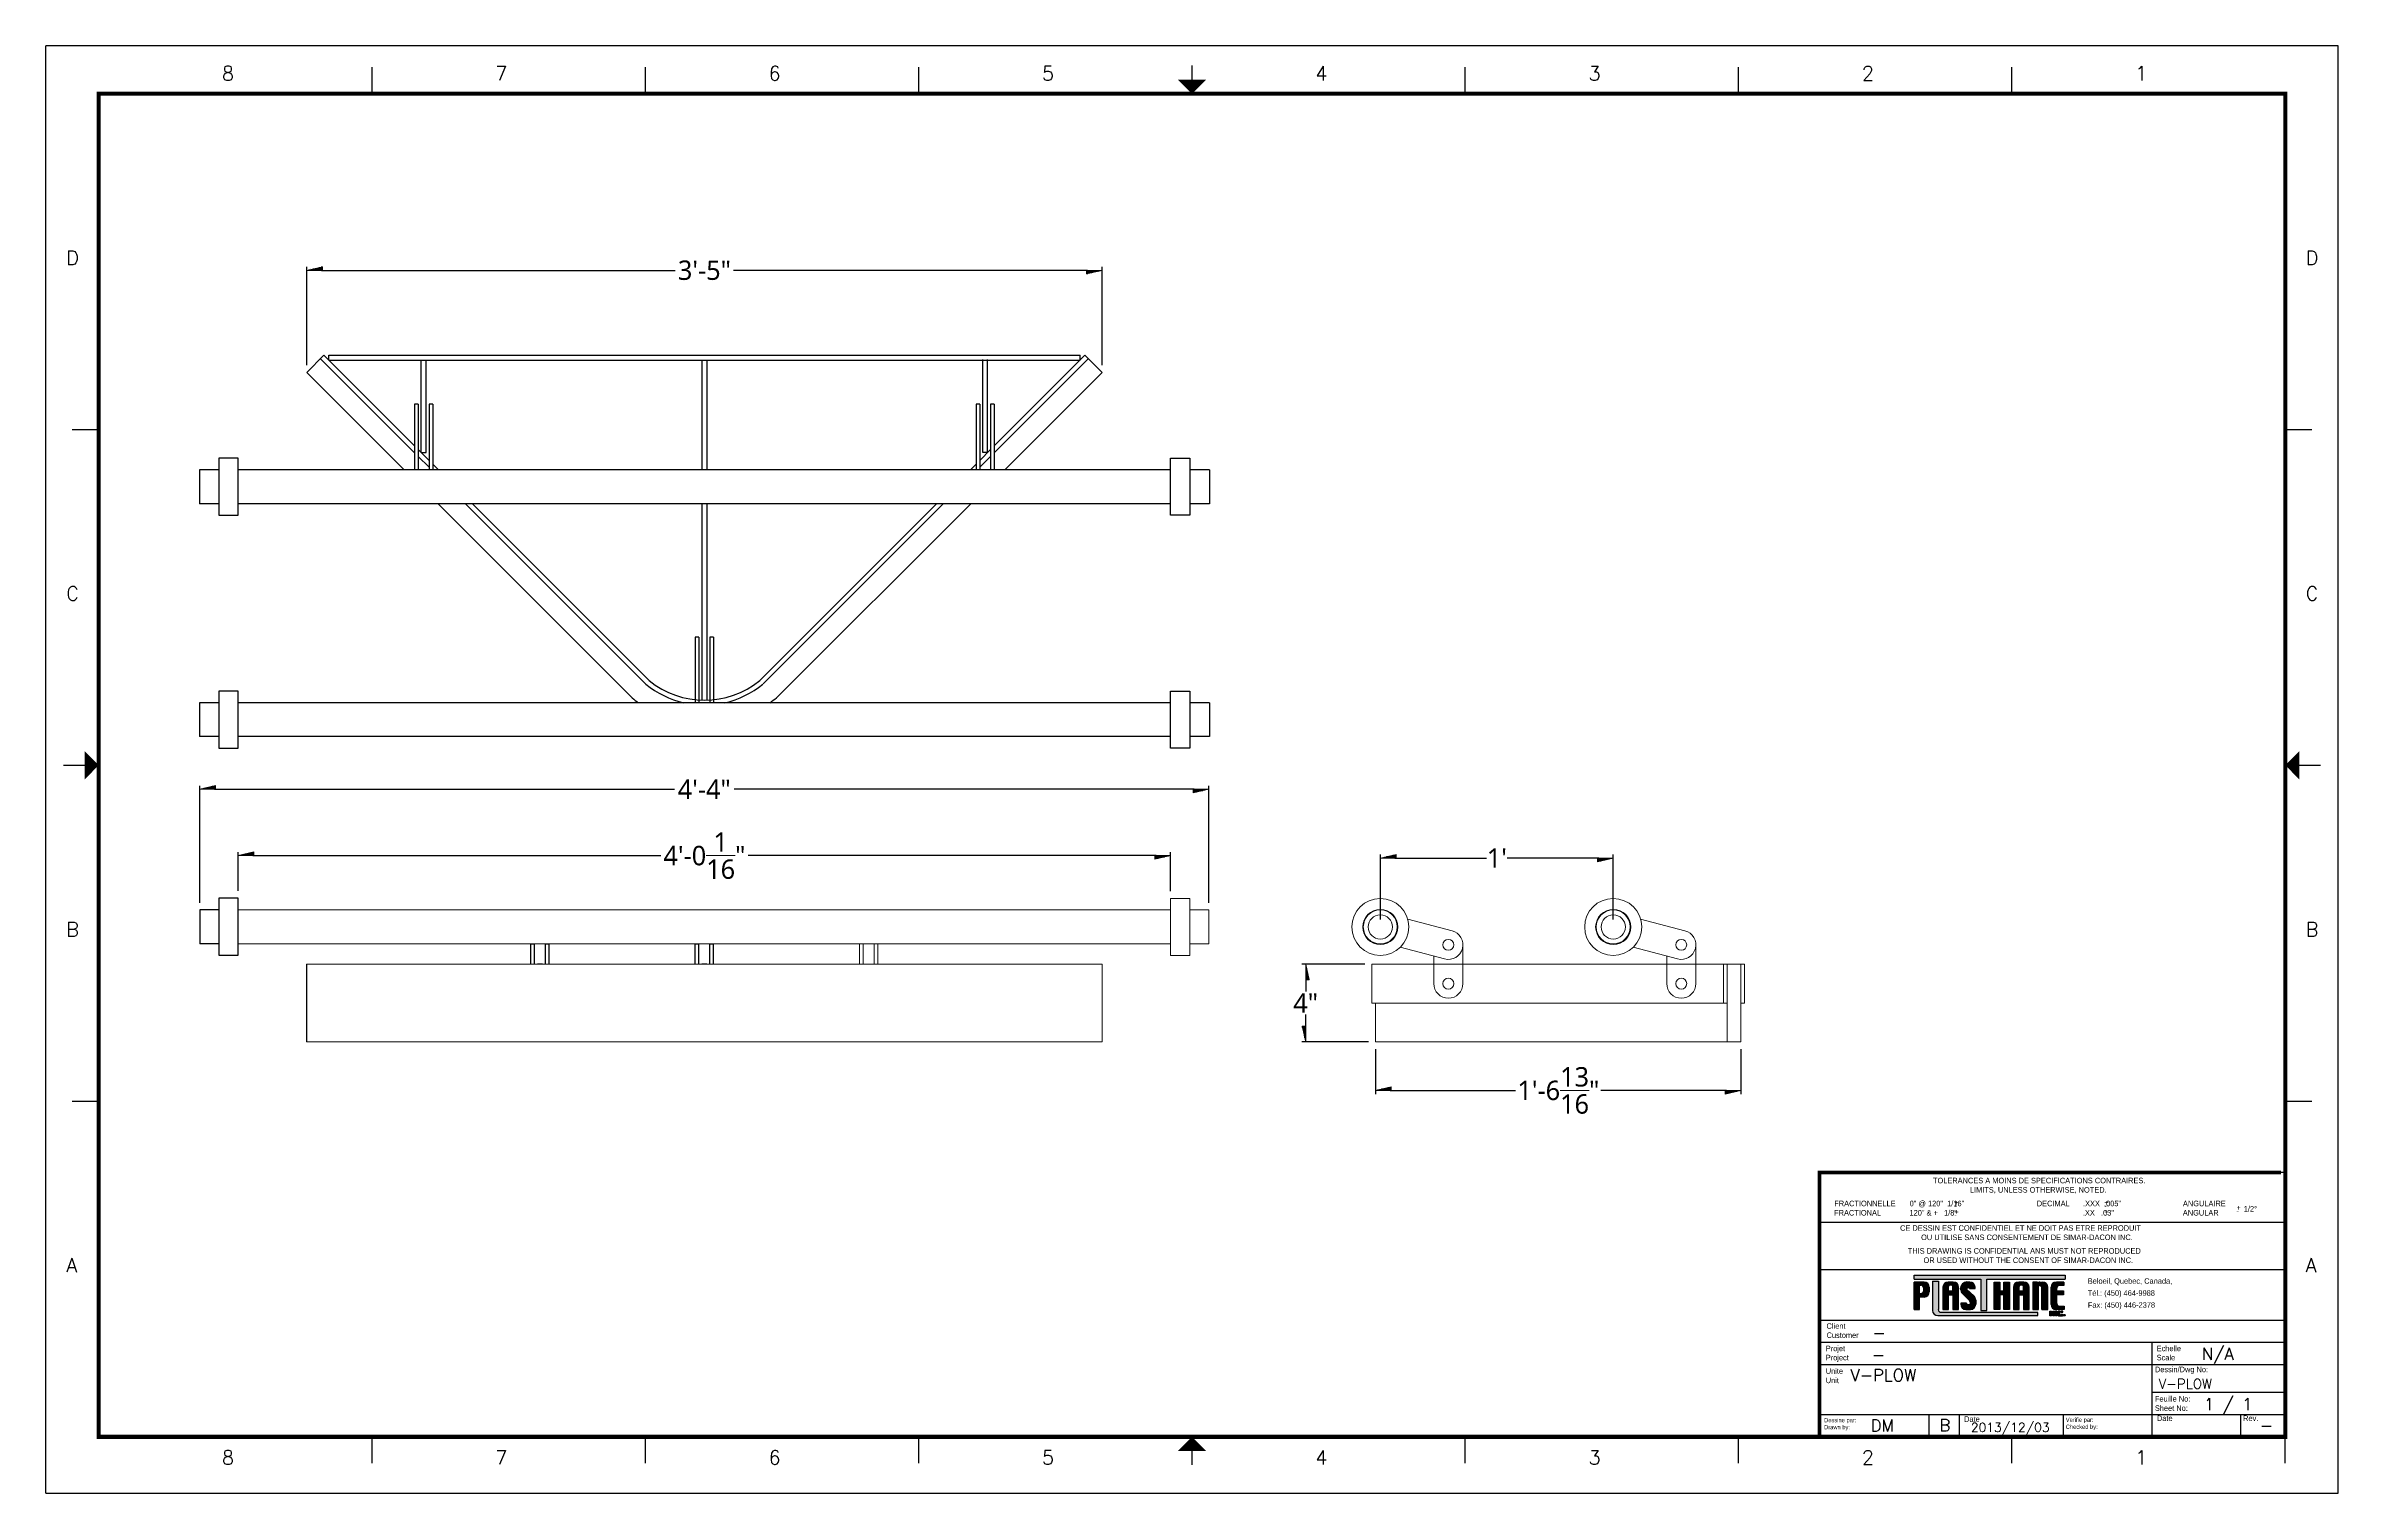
# Paper-space layout 'Layout1' of a CAD drawing. Extents: x 0 to 17, y 0 to 10.7.
# The model-space entities are those that its viewports show. They can reach past a viewport. Long polylines and large blocks are cut down to what shows.
import ezdxf

# ---------------------------------------------------------------- set-up
doc = ezdxf.new("R2010")
doc.units = 0
doc.header["$LTSCALE"] = 0.5
doc.header["$MEASUREMENT"] = 0
doc.linetypes.add('HIDDEN', pattern=[0.375, 0.25, -0.125])
doc.layers.get('0').update_dxf_attribs({"linetype": 'CONTINUOUS'})
doc.layers.get('DEFPOINTS').update_dxf_attribs({"linetype": 'CONTINUOUS'})
doc.layers.add('AM_5', color=3, linetype='CONTINUOUS', lineweight=15)
doc.layers.add('CARTOUCHE', color=2, linetype='CONTINUOUS')
doc.layers.add('VUES', color=7, linetype='CONTINUOUS')
doc.layers.get('VUES').off()
doc.styles.add('CARTOUCHE', font='ROMANS.SHX', dxfattribs={"height": 0.1})
doc.styles.add('CARTOUCHE_2', font='ROMANS.SHX', dxfattribs={"height": 0.075})
doc.styles.add('pamphlet', font='segoeui.ttf', dxfattribs={"height": 1})
doc.styles.add('ROMANS', font='romans.shx')
doc.styles.add('STD1_1', font='stylu.ttf', dxfattribs={"height": 1})
doc.dimstyles.new('PAMPHLET$0', dxfattribs={"dimtxt": 1, "dimasz": 1.5, "dimexe": 0.1875, "dimexo": 0.375, "dimgap": 0.09375, "dimtad": 0, "dimtih": 1, "dimtoh": 1, "dimdec": 4, "dimzin": 0, "dimdsep": 46, "dimlunit": 4, "dimtxsty": 'pamphlet', "dimblk1": 'BFL', "dimblk2": 'BFL', "dimsah": 1, "dimcen": -0.09375, "dimadec": 0, "dimazin": 0, "dimtfac": 1, "dimtdec": 4, "dimtofl": 0, "dimtmove": 0, "dimatfit": 1, "dimldrblk": 'BFL', "dimfxl": 0, "dimtolj": 1, "dimtzin": 0, "dimarcsym": 0})

# ---------------------------------------------------------------- blocks, each defined once
blk = doc.blocks.new('CADRE_FORMAT_B')
at = {"layer": 'CARTOUCHE'}
for p, q in [((0, 0), (0, 10.735)), ((17, 10.735), (0, 10.735)), ((17, 0), (17, 10.735)), ((2.419, 10.38), (2.419, 10.576)), ((4.446, 10.38), (4.446, 10.576)), ((6.473, 10.38), (6.473, 10.576)), ((8.5, 10.38), (8.5, 10.576)), ((8.5, 10.38), (8.5, 10.576)), ((10.527, 10.38), (10.527, 10.576)), ((12.554, 10.38), (12.554, 10.576)), ((14.581, 10.38), (14.581, 10.576)), ((0.196, 7.889), (0.392, 7.889)), ((16.608, 7.889), (16.804, 7.889)), ((0.131, 5.399), (0.392, 5.399)), ((0.196, 5.399), (0.392, 5.399)), ((16.608, 5.399), (16.869, 5.399)), ((16.608, 5.399), (16.804, 5.399)), ((0.196, 2.908), (0.392, 2.908)), ((16.608, 2.908), (16.804, 2.908)), ((2.419, 0.222), (2.419, 0.418)), ((4.446, 0.222), (4.446, 0.418)), ((6.473, 0.222), (6.473, 0.418)), ((8.5, 0.222), (8.5, 0.418)), ((8.5, 0.222), (8.5, 0.418)), ((10.527, 0.222), (10.527, 0.418)), ((12.554, 0.222), (12.554, 0.418)), ((14.581, 0.222), (14.581, 0.418)), ((16.608, 0.222), (16.608, 0.418)), ((0, 0), (17, 0))]:
    blk.add_line(p, q, dxfattribs=at)
at = {"layer": 'CARTOUCHE', "const_width": 0.0105}
for points in [[(8.5, 10.589), (8.5, 10.484)], [(0.183, 5.399), (0.288, 5.399)], [(16.681, 5.43), (16.681, 5.43)], [(8.5, 0.209), (8.5, 0.313)]]:
    blk.add_lwpolyline(points, dxfattribs=at)
at = {"layer": 'CARTOUCHE', "const_width": 0.0312}
blk.add_lwpolyline([(16.608, 10.38), (0.392, 10.38), (0.392, 0.418), (16.608, 0.418)], close=True, dxfattribs=at)
at = {"layer": 'CARTOUCHE'}
for points in [[(8.395, 10.484), (8.605, 10.484), (8.5, 10.38)], [(0.288, 5.294), (0.288, 5.503), (0.392, 5.399)], [(16.712, 5.294), (16.712, 5.503), (16.608, 5.399)], [(8.395, 0.313), (8.605, 0.313), (8.5, 0.418)]]:
    blk.add_solid(points, dxfattribs=at)
at = {"layer": 'CARTOUCHE', "style": 'ROMANS'}
for s, p in [('8', (1.306, 10.478)), ('7', (3.333, 10.478)), ('6', (5.36, 10.478)), ('5', (7.387, 10.478)), ('4', (9.414, 10.478)), ('3', (11.441, 10.478)), ('2', (13.468, 10.478)), ('1', (15.495, 10.478)), ('D', (0.151, 9.11)), ('D', (16.759, 9.11)), ('C', (0.151, 6.62)), ('C', (16.759, 6.62)), ('B', (0.151, 4.129)), ('B', (16.759, 4.129)), ('A', (0.151, 1.639)), ('A', (16.759, 1.639)), ('8', (1.306, 0.212)), ('7', (3.333, 0.212)), ('6', (5.36, 0.212)), ('5', (7.387, 0.212)), ('4', (9.414, 0.212)), ('3', (11.441, 0.212)), ('2', (13.468, 0.212)), ('1', (15.495, 0.212))]:
    blk.add_text(s, height=0.105, dxfattribs=at).set_placement(p)
blk = doc.blocks.new('DESCRIPTIONDELACARTOUCHEFORMATB')
at = {"layer": 'CARTOUCHE'}
for tag, p, height, style in [('CLIENT', (-2.075, 0.195), 0.0891, 'CARTOUCHE'), ('PROJET', (-2.08, 0.03), 0.0891, 'CARTOUCHE'), ('ÉCHELLE', (0.368, 0.035), 0.0891, 'CARTOUCHE'), ('DESCRIPTION1', (-2.238, -0.122), 0.0891, 'CARTOUCHE'), ('DESCRIPTION2', (-2.238, -0.236), 0.0891, 'CARTOUCHE'), ('#DESSIN', (0.048, -0.178), 0.0891, 'CARTOUCHE'), ('DESCRIPTION3', (-2.237, -0.349), 0.0891, 'CARTOUCHE'), ('#FEUILLE', (0.384, -0.338), 0.0891, 'CARTOUCHE'), ('DESSINÉ', (-2.088, -0.496), 0.0891, 'CARTOUCHE'), ('FORMAT', (-1.578, -0.494), 0.0891, 'CARTOUCHE'), ('DATECONCEPTION', (-1.345, -0.498), 0.0668, 'CARTOUCHE_2'), ('VÉRIFIÉ_PAR', (-0.305, -0.493), 0.0891, 'CARTOUCHE'), ('DATEVÉRIFICATION', (0.193, -0.493), 0.0891, 'CARTOUCHE'), ('RÉVISION', (0.798, -0.493), 0.0891, 'CARTOUCHE')]:
    blk.add_attdef(tag, p, '', height=height, dxfattribs=dict(at, style=style))
blk = doc.blocks.new('BFL')
for p, q in [((0, 0), (-1.08, -0.25)), ((0, 0), (-1.08, 0)), ((-1.08, 0), (-1.08, -0.25)), ((-0.14, -0.03), (-1.08, -0.03)), ((-0.28, -0.07), (-1.08, -0.06)), ((-0.42, -0.1), (-1.08, -0.1)), ((-0.57, -0.13), (-1.08, -0.13)), ((-0.71, -0.16), (-1.08, -0.16)), ((-0.85, -0.2), (-1.08, -0.2)), ((-0.99, -0.23), (-1.08, -0.23))]:
    blk.add_line(p, q)
blk = doc.blocks.new('*D8')
at = {"layer": 'AM_5', "color": 0, "lineweight": -2, "ltscale": 0.75, "transparency": 16777216}
for p, q in [((225.17, 88.22), (225.17, 91.58)), ((225.92, 91.39), (230.63, 91.39)), ((236.42, 91.39), (231.7, 91.39)), ((237.17, 88.22), (237.17, 91.58))]:
    blk.add_line(p, q, dxfattribs=at)
at = {"layer": 'DEFPOINTS', "color": 0, "ltscale": 0.75, "transparency": 16777216}
for p in [(225.17, 91.39), (225.17, 87.84), (237.17, 87.84)]:
    blk.add_point(p, dxfattribs=at)
at = {"layer": 'AM_5', "color": 0, "lineweight": -2, "ltscale": 0.75, "transparency": 16777216, "xscale": 0.75, "yscale": 0.75, "zscale": 0.75, "rotation": 180}
blk.add_blockref('BFL', (225.17, 91.39), dxfattribs=at)
at = {"layer": 'AM_5', "color": 0, "lineweight": -2, "ltscale": 0.75, "transparency": 16777216, "xscale": 0.75, "yscale": 0.75, "zscale": 0.75}
blk.add_blockref('BFL', (237.17, 91.39), dxfattribs=at)
at = {"layer": 'AM_5', "color": 0, "ltscale": 0.75, "transparency": 16777216, "insert": (231.17, 91.39), "char_height": 1, "attachment_point": 5, "style": 'pamphlet'}
blk.add_mtext("\\A1;1'", dxfattribs=at)
blk = doc.blocks.new('*D9')
at = {"layer": 'AM_5', "color": 0, "lineweight": -2, "ltscale": 0.75, "transparency": 16777216}
for p, q in [((166.32, 89.71), (166.32, 91.7)), ((167.07, 91.52), (188.09, 91.52)), ((213.61, 91.52), (192.59, 91.52)), ((214.36, 89.69), (214.36, 91.7))]:
    blk.add_line(p, q, dxfattribs=at)
at = {"layer": 'DEFPOINTS', "color": 0, "ltscale": 0.75, "transparency": 16777216}
for p in [(214.36, 91.52), (166.32, 89.33), (214.36, 89.31)]:
    blk.add_point(p, dxfattribs=at)
at = {"layer": 'AM_5', "color": 0, "lineweight": -2, "ltscale": 0.75, "transparency": 16777216, "xscale": 0.75, "yscale": 0.75, "zscale": 0.75, "rotation": 180}
blk.add_blockref('BFL', (166.32, 91.52), dxfattribs=at)
at = {"layer": 'AM_5', "color": 0, "lineweight": -2, "ltscale": 0.75, "transparency": 16777216, "xscale": 0.75, "yscale": 0.75, "zscale": 0.75}
blk.add_blockref('BFL', (214.36, 91.52), dxfattribs=at)
at = {"layer": 'AM_5', "color": 0, "ltscale": 0.75, "transparency": 16777216, "insert": (190.34, 91.52), "char_height": 1, "attachment_point": 5, "style": 'pamphlet'}
blk.add_mtext('\\A1;4\'-0{\\H1.000000x;\\S1/16;}"', dxfattribs=at)
blk = doc.blocks.new('*D10')
at = {"layer": 'AM_5', "color": 0, "lineweight": -2, "ltscale": 0.75, "transparency": 16777216}
for p, q in [((164.34, 89.09), (164.34, 95.12)), ((165.09, 94.94), (188.8, 94.94)), ((215.58, 94.94), (191.87, 94.94)), ((216.33, 89.09), (216.33, 95.12))]:
    blk.add_line(p, q, dxfattribs=at)
at = {"layer": 'DEFPOINTS', "color": 0, "ltscale": 0.75, "transparency": 16777216}
for p in [(216.33, 94.94), (164.34, 88.72), (216.33, 88.72)]:
    blk.add_point(p, dxfattribs=at)
at = {"layer": 'AM_5', "color": 0, "lineweight": -2, "ltscale": 0.75, "transparency": 16777216, "xscale": 0.75, "yscale": 0.75, "zscale": 0.75, "rotation": 180}
blk.add_blockref('BFL', (164.34, 94.94), dxfattribs=at)
at = {"layer": 'AM_5', "color": 0, "lineweight": -2, "ltscale": 0.75, "transparency": 16777216, "xscale": 0.75, "yscale": 0.75, "zscale": 0.75}
blk.add_blockref('BFL', (216.33, 94.94), dxfattribs=at)
at = {"layer": 'AM_5', "color": 0, "ltscale": 0.75, "transparency": 16777216, "insert": (190.33, 94.94), "char_height": 1, "attachment_point": 5, "style": 'pamphlet'}
blk.add_mtext('\\A1;4\'-4"', dxfattribs=at)
blk = doc.blocks.new('*D11')
at = {"layer": 'AM_5', "color": 0, "lineweight": -2, "ltscale": 0.75, "transparency": 16777216}
for p, q in [((224.36, 85.92), (221.13, 85.92)), ((221.32, 85.17), (221.32, 84.52)), ((221.32, 82.67), (221.32, 83.33)), ((224.55, 81.92), (221.13, 81.92))]:
    blk.add_line(p, q, dxfattribs=at)
at = {"layer": 'DEFPOINTS', "color": 0, "ltscale": 0.75, "transparency": 16777216}
for p in [(224.74, 85.92), (221.32, 81.92), (224.92, 81.92)]:
    blk.add_point(p, dxfattribs=at)
at = {"layer": 'AM_5', "color": 0, "lineweight": -2, "ltscale": 0.75, "transparency": 16777216, "xscale": 0.75, "yscale": 0.75, "zscale": 0.75}
for p, rotation in [((221.32, 85.92), 90), ((221.32, 81.92), 270)]:
    blk.add_blockref('BFL', p, dxfattribs=dict(at, rotation=rotation))
at = {"layer": 'AM_5', "color": 0, "ltscale": 0.75, "transparency": 16777216, "insert": (221.32, 83.92), "char_height": 1, "attachment_point": 5, "style": 'pamphlet'}
blk.add_mtext('\\A1;4"', dxfattribs=at)
blk = doc.blocks.new('*D12')
at = {"layer": 'AM_5', "color": 0, "lineweight": -2, "ltscale": 0.75, "transparency": 16777216}
for p, q in [((169.85, 116.79), (169.85, 121.86)), ((170.6, 121.68), (188.84, 121.68)), ((210.08, 121.68), (191.84, 121.68)), ((210.83, 116.79), (210.83, 121.86))]:
    blk.add_line(p, q, dxfattribs=at)
at = {"layer": 'DEFPOINTS', "color": 0, "ltscale": 0.75, "transparency": 16777216}
for p in [(210.83, 121.68), (169.85, 116.41), (210.83, 116.41)]:
    blk.add_point(p, dxfattribs=at)
at = {"layer": 'AM_5', "color": 0, "lineweight": -2, "ltscale": 0.75, "transparency": 16777216, "xscale": 0.75, "yscale": 0.75, "zscale": 0.75, "rotation": 180}
blk.add_blockref('BFL', (169.85, 121.68), dxfattribs=at)
at = {"layer": 'AM_5', "color": 0, "lineweight": -2, "ltscale": 0.75, "transparency": 16777216, "xscale": 0.75, "yscale": 0.75, "zscale": 0.75}
blk.add_blockref('BFL', (210.83, 121.68), dxfattribs=at)
at = {"layer": 'AM_5', "color": 0, "ltscale": 0.75, "transparency": 16777216, "insert": (190.34, 121.68), "char_height": 1, "attachment_point": 5, "style": 'pamphlet'}
blk.add_mtext('\\A1;3\'-5"', dxfattribs=at)
blk = doc.blocks.new('*D13')
at = {"layer": 'AM_5', "color": 0, "lineweight": -2, "ltscale": 0.75, "transparency": 16777216}
for p, q in [((224.92, 81.55), (224.92, 79.23)), ((243.75, 81.55), (243.75, 79.23)), ((225.67, 79.42), (232.14, 79.42)), ((243, 79.42), (236.53, 79.42))]:
    blk.add_line(p, q, dxfattribs=at)
at = {"layer": 'DEFPOINTS', "color": 0, "ltscale": 0.75, "transparency": 16777216}
for p in [(224.92, 81.92), (243.75, 81.92), (243.75, 79.42)]:
    blk.add_point(p, dxfattribs=at)
at = {"layer": 'AM_5', "color": 0, "lineweight": -2, "ltscale": 0.75, "transparency": 16777216, "xscale": 0.75, "yscale": 0.75, "zscale": 0.75, "rotation": 180}
blk.add_blockref('BFL', (224.92, 79.42), dxfattribs=at)
at = {"layer": 'AM_5', "color": 0, "lineweight": -2, "ltscale": 0.75, "transparency": 16777216, "xscale": 0.75, "yscale": 0.75, "zscale": 0.75}
blk.add_blockref('BFL', (243.75, 79.42), dxfattribs=at)
at = {"layer": 'AM_5', "color": 0, "ltscale": 0.75, "transparency": 16777216, "insert": (234.34, 79.42), "char_height": 1, "attachment_point": 5, "style": 'pamphlet'}
blk.add_mtext('\\A1;1\'-6{\\H1.000000x;\\S13/16;}"', dxfattribs=at)

msp = doc.modelspace()

# ---------------------------------------------------------------- linework, layer by layer
for p, q in [((170.73534, 117.30001), (169.84986, 116.41453)), ((170.55857, 117.12323), (175.40273, 112.27906)), ((170.98533, 117.3), (209.69308, 117.3)), ((170.98533, 117.05), (170.98533, 117.3)), ((170.98533, 117.05), (209.69308, 117.05)), ((175.74636, 112.28841), (175.74625, 117.05593)), ((175.99648, 112.28841), (175.99648, 117.05625)), ((190.21231, 117.05), (190.21231, 111.4004)), ((190.46231, 117.05), (190.46231, 111.4004)), ((204.67819, 112.28841), (204.67819, 117.09202)), ((204.92832, 112.28841), (204.92842, 117.09233)), ((210.11798, 117.12509), (205.27194, 112.27856)), ((209.69308, 117.05), (209.69308, 117.3)), ((209.69308, 117.05), (209.69308, 117.3)), ((209.94306, 117.30001), (210.82854, 116.41453)), ((175.40273, 114.7811), (175.40273, 111.4004)), ((175.59023, 114.7811), (175.40273, 114.7811)), ((175.59023, 114.7811), (175.59023, 111.4004)), ((176.15273, 114.7811), (176.15273, 111.4004)), ((176.34023, 114.7811), (176.15273, 114.7811)), ((176.34023, 114.7811), (176.34023, 111.4004)), ((204.33444, 114.7811), (204.33444, 111.4004)), ((204.52194, 114.7811), (204.33444, 114.7811)), ((204.52194, 114.7811), (204.52194, 111.4004)), ((205.08444, 114.7811), (205.08444, 111.4004)), ((205.27194, 114.7811), (205.08444, 114.7811)), ((205.27194, 114.7811), (205.27194, 111.4004)), ((175.7462, 112.28841), (175.99648, 112.28841)), ((204.92847, 112.28841), (204.67819, 112.28841)), ((164.31628, 111.4004), (164.31628, 109.6504)), ((165.31628, 111.4004), (164.31628, 111.4004)), ((214.35839, 111.4004), (166.31628, 111.4004)), ((175.59023, 112.09156), (176.15273, 111.52906)), ((205.08444, 112.09105), (204.52194, 111.52849)), ((216.35839, 111.4004), (215.35839, 111.4004)), ((216.35839, 111.4004), (216.35839, 109.6504)), ((165.31628, 109.6504), (164.31628, 109.6504)), ((214.35839, 109.6504), (166.31628, 109.6504)), ((178.03139, 109.6504), (187.32534, 100.35645)), ((190.21231, 109.6504), (190.21231, 99.53114)), ((190.46231, 109.6504), (190.46231, 99.53114)), ((202.64403, 109.6504), (193.36752, 100.37298)), ((216.35839, 109.6504), (215.35839, 109.6504)), ((189.86856, 102.78172), (189.86856, 99.39871)), ((190.05606, 102.78172), (189.86856, 102.78172)), ((190.05606, 102.78172), (190.05606, 99.39871)), ((190.61856, 102.78172), (190.61856, 99.39871)), ((190.80606, 102.78172), (190.61856, 102.78172)), ((190.80606, 102.78172), (190.80606, 99.39871)), ((164.31626, 99.39871), (164.31626, 97.64871)), ((165.31626, 99.39871), (164.31626, 99.39871)), ((214.35837, 99.39871), (166.31626, 99.39871)), ((216.35837, 99.39871), (215.35837, 99.39871)), ((216.35837, 99.39871), (216.35837, 97.64871)), ((165.31626, 97.64871), (164.31626, 97.64871)), ((214.35837, 97.64871), (166.31626, 97.64871)), ((216.35837, 97.64871), (215.35837, 97.64871))]:
    msp.add_line(p, q)
at = {"color": 0}
for p, q in [((164.33836, 88.71878), (164.33836, 86.96878)), ((165.31626, 88.71878), (164.33836, 88.71878)), ((165.31626, 86.96878), (164.33836, 86.96878)), ((181.40271, 85.92143), (181.40271, 86.96878)), ((181.40271, 86.96878), (181.59021, 86.96878)), ((181.59021, 85.92143), (181.59021, 86.96878)), ((182.15271, 85.92143), (182.15271, 86.96878)), ((182.15271, 86.96878), (182.34021, 86.96878)), ((182.34021, 85.92143), (182.34021, 86.96878)), ((189.86856, 85.92143), (189.86856, 86.96878)), ((189.86856, 86.96878), (190.05606, 86.96878)), ((190.05606, 85.92143), (190.05606, 86.96878)), ((190.61856, 85.92143), (190.61856, 86.96878)), ((190.61856, 86.96878), (190.80606, 86.96878)), ((190.80606, 85.92143), (190.80606, 86.96878)), ((169.84281, 85.92143), (169.84281, 81.92143))]:
    msp.add_line(p, q, dxfattribs=at)
for points in [[(170.73535, 117.30001), (175.40273, 112.63214)], [(205.27194, 112.62946), (209.94306, 117.30001)], [(169.84986, 116.41453), (174.86399, 111.4004)], [(205.8117, 111.4004), (210.82741, 116.41566)], [(175.59023, 112.44462), (176.15273, 111.88206)], [(204.52194, 111.87955), (205.08444, 112.44198)], [(176.34023, 111.69454), (176.63434, 111.4004)], [(204.04273, 111.4004), (204.33444, 111.69207)]]:
    msp.add_lwpolyline(points)
for points in [[(165.31628, 109.05665), (166.31628, 109.05665), (166.31628, 111.99415), (165.31628, 111.99415)], [(215.35839, 109.05665), (214.35839, 109.05665), (214.35839, 111.99415), (215.35839, 111.99415)], [(165.31626, 97.05496), (166.31626, 97.05496), (166.31626, 99.99246), (165.31626, 99.99246)], [(215.35837, 97.05496), (214.35837, 97.05496), (214.35837, 99.99246), (215.35837, 99.99246)]]:
    msp.add_lwpolyline(points, close=True)
for points in [[(176.61399, 109.6504), (186.61665, 99.64775, 0.017468448), (186.93177, 99.39871)], [(178.38416, 109.6504), (187.48387, 100.54976, 0.357589781), (193.19075, 100.54976), (202.29251, 109.6504)], [(193.71446, 99.39871, -0.001409466), (194.05798, 99.64775), (204.06154, 109.6504)]]:
    msp.add_lwpolyline(points, format="xyb")
msp.add_lwpolyline([(165.31626, 86.39712), (166.31626, 86.39712), (166.31626, 89.33462), (165.31626, 89.33462)], close=True, dxfattribs=at)
at = {"color": 0, "linetype": 'HIDDEN'}
for points in [[(181.99646, 85.92143), (181.74646, 85.92143)], [(190.46231, 85.92143), (190.21231, 85.92143)]]:
    msp.add_lwpolyline(points, dxfattribs=at)
for start, end in [(230.646938, 257.131252), (282.868748, 309.353062)]:
    msp.add_arc((190.33731, 104.0294), 4.75, start, end)
at = {"layer": 'AM_5', "color": 0, "ltscale": 0.75}
for p, q in [((214.35837, 88.71878), (166.31626, 88.71878)), ((216.32712, 88.71878), (215.35837, 88.71878)), ((216.32712, 88.71878), (216.32712, 86.96878)), ((228.86217, 87.64674), (226.57774, 88.24778)), ((240.86386, 87.64674), (238.57943, 88.24778)), ((214.35837, 86.96878), (166.31626, 86.96878)), ((198.33442, 85.92143), (198.33442, 86.96878)), ((198.52192, 86.96878), (198.33442, 86.96878)), ((198.52192, 85.92143), (198.52192, 86.96878)), ((199.08442, 85.92143), (199.08442, 86.96878)), ((199.27192, 86.96878), (199.08442, 86.96878)), ((199.27192, 85.92143), (199.27192, 86.96878)), ((216.32712, 86.96878), (215.35837, 86.96878)), ((226.19607, 86.79715), (228.4805, 86.19611)), ((227.92133, 86.34323), (227.92133, 85.92143)), ((229.42133, 85.92143), (229.42133, 86.92143)), ((238.19777, 86.79715), (240.4822, 86.19611)), ((239.92303, 86.34323), (239.92303, 85.92143)), ((241.42303, 85.92143), (241.42303, 86.92143)), ((169.84281, 85.92143), (210.83181, 85.92143)), ((210.83181, 85.92143), (210.83181, 81.92143)), ((224.92365, 85.92143), (224.73615, 85.92143)), ((224.73615, 85.92143), (224.73615, 83.92143)), ((243.92365, 85.92143), (224.92365, 85.92143)), ((227.92133, 84.92143), (227.92133, 85.92143)), ((229.42133, 85.92143), (229.42133, 84.92143)), ((239.92303, 84.92143), (239.92303, 85.92143)), ((241.42303, 85.92143), (241.42303, 84.92143)), ((242.85006, 85.92143), (242.85006, 83.92143)), ((243.03756, 85.92143), (243.03756, 81.92143)), ((243.74688, 85.92143), (243.74688, 81.92143)), ((243.92365, 85.92143), (243.92365, 83.92143)), ((243.03756, 83.92143), (224.73615, 83.92143)), ((224.92365, 83.92143), (224.92365, 81.92143)), ((243.92365, 83.92143), (243.74688, 83.92143)), ((169.84281, 81.92143), (210.83181, 81.92143)), ((243.74688, 81.92143), (224.92365, 81.92143))]:
    msp.add_line(p, q, dxfattribs=at)
msp.add_lwpolyline([(215.35837, 86.37503), (214.35837, 86.37503), (214.35837, 89.31253), (215.35837, 89.31253)], close=True, dxfattribs=at)
msp.add_lwpolyline([(198.92817, 85.92143), (198.67817, 85.92143)], dxfattribs=at)
for centre, radius in [((225.16564, 87.84378), 1.46875), ((225.16564, 87.84378), 0.90625), ((225.16564, 87.84378), 0.875), ((237.16734, 87.84378), 1.46875), ((237.16734, 87.84378), 0.90625), ((237.16734, 87.84378), 0.875), ((225.16564, 87.84378), 0.625), ((237.16734, 87.84378), 0.625), ((228.67133, 86.92143), 0.28125), ((240.67303, 86.92143), 0.28125), ((228.67133, 84.92143), 0.28125), ((240.67303, 84.92143), 0.28125)]:
    msp.add_circle(centre, radius, dxfattribs=at)
for centre, start, end in [((228.67133, 86.92143), 255.2594311, 75.2594311), ((240.67303, 86.92143), 255.2594311, 75.2594311), ((228.67133, 84.92143), 180, 360), ((240.67303, 84.92143), 180, 360)]:
    msp.add_arc(centre, 0.75, start, end, dxfattribs=at)

# ---------------------------------------------------------------- dimensions: what is measured, and where the dimension line sits
for base, p1, p2, picture, middle in [((210.82854, 121.67552), (169.84986, 116.41453), (210.82854, 116.41453), '*D12', (190.3392, 121.67552)), ((216.32712, 94.93615), (164.33836, 88.71878), (216.32712, 88.71878), '*D10', (190.33274, 94.93615)), ((214.35837, 91.51567), (166.31626, 89.33462), (214.35837, 89.31253), '*D9', (190.33731, 91.51567)), ((225.16564, 91.39067), (237.16734, 87.84378), (225.16564, 87.84378), '*D8', (231.16649, 91.39067))]:
    dim = msp.add_linear_dim(base=base, p1=p1, p2=p2, dimstyle='PAMPHLET$0', override={"dimasz": 0.75}, dxfattribs=at)
    dim.commit()
    dim.dimension.update_dxf_attribs({"geometry": picture, "text_midpoint": middle})
for base, p1, p2, angle, picture, middle in [((221.31782, 81.92143), (224.73615, 85.92143), (224.92365, 81.92143), 90, '*D11', (221.31782, 83.92143)), ((243.74688, 79.41505), (224.92365, 81.92143), (243.74688, 81.92143), 0, '*D13', (234.33527, 79.41505))]:
    dim = msp.add_linear_dim(base=base, p1=p1, p2=p2, angle=angle, dimstyle='PAMPHLET$0', override={"dimasz": 0.75}, dxfattribs=at)
    dim.commit()
    dim.dimension.update_dxf_attribs({"geometry": picture, "text_midpoint": middle})

psp = doc.layouts.get("Layout1")

# ---------------------------------------------------------------- hatches: boundary and pattern name
for points in [[(13.856, 1.587), (14.351, 1.587), (14.351, 1.356), (14.395, 1.356), (14.395, 1.587), (14.975, 1.587), (14.975, 1.618), (13.856, 1.618)], [(14.491, 1.361), (14.491, 1.472), (14.521, 1.472), (14.521, 1.361), (14.563, 1.361), (14.563, 1.566), (14.521, 1.566), (14.521, 1.5), (14.491, 1.5), (14.491, 1.566), (14.449, 1.566), (14.449, 1.361)]]:
    psp.add_hatch(color=2).paths.add_polyline_path(points)
h = psp.add_hatch(color=2)
edge = h.paths.add_edge_path()
edge.add_arc((13.929, 1.527), 0.0391, 0, 90)
edge.add_line((13.929, 1.566), (13.856, 1.566))
edge.add_line((13.856, 1.566), (13.856, 1.362))
edge.add_line((13.856, 1.362), (13.895, 1.362))
edge.add_line((13.895, 1.362), (13.895, 1.455))
edge.add_line((13.895, 1.455), (13.929, 1.455))
edge.add_arc((13.929, 1.494), 0.0391, 270, 360)
edge.add_line((13.968, 1.494), (13.968, 1.527))
edge = h.paths.add_edge_path(flags=16)
edge.add_line((13.895, 1.48), (13.895, 1.542))
edge.add_line((13.895, 1.542), (13.905, 1.542))
edge.add_arc((13.905, 1.52), 0.0215, 0, 90, ccw=False)
edge.add_line((13.926, 1.52), (13.926, 1.502))
edge.add_arc((13.905, 1.502), 0.0215, -90, 0, ccw=False)
edge.add_line((13.905, 1.48), (13.895, 1.48))
h = psp.add_hatch(color=2)
edge = h.paths.add_edge_path()
edge.add_line((14.774, 1.341), (14.054, 1.341))
edge.add_arc((14.054, 1.361), 0.0195, 180, 270, ccw=False)
edge.add_line((14.035, 1.361), (14.035, 1.572))
edge.add_line((14.035, 1.572), (13.992, 1.572))
edge.add_line((13.992, 1.572), (13.992, 1.356))
edge.add_arc((14.031, 1.356), 0.0391, 180, 270)
edge.add_line((14.031, 1.317), (14.774, 1.317))
edge.add_line((14.774, 1.317), (14.774, 1.341))
h = psp.add_hatch(color=2)
edge = h.paths.add_edge_path()
edge.add_line((14.146, 1.566), (14.108, 1.566))
edge.add_arc((14.108, 1.527), 0.0391, 90, 180)
edge.add_line((14.068, 1.527), (14.068, 1.361))
edge.add_line((14.068, 1.361), (14.111, 1.361))
edge.add_line((14.111, 1.361), (14.111, 1.472))
edge.add_line((14.111, 1.472), (14.142, 1.472))
edge.add_line((14.142, 1.472), (14.142, 1.361))
edge.add_line((14.142, 1.361), (14.185, 1.361))
edge.add_line((14.185, 1.361), (14.185, 1.527))
edge.add_arc((14.146, 1.527), 0.0391, 0, 90)
edge = h.paths.add_edge_path(flags=16)
edge.add_line((14.111, 1.5), (14.111, 1.534))
edge.add_arc((14.119, 1.534), 0.00781, 90, 180, ccw=False)
edge.add_line((14.119, 1.542), (14.134, 1.542))
edge.add_arc((14.134, 1.534), 0.00781, 0, 90, ccw=False)
edge.add_line((14.142, 1.534), (14.142, 1.5))
edge.add_line((14.142, 1.5), (14.111, 1.5))
h = psp.add_hatch(color=2)
edge = h.paths.add_edge_path()
edge.add_line((14.266, 1.518), (14.308, 1.518))
edge.add_line((14.308, 1.518), (14.308, 1.527))
edge.add_arc((14.268, 1.527), 0.0391, 0, 90)
edge.add_line((14.268, 1.566), (14.247, 1.566))
edge.add_arc((14.247, 1.52), 0.0469, 90, 180)
edge.add_line((14.2, 1.52), (14.2, 1.514))
edge.add_arc((14.247, 1.514), 0.0469, 180, 224.6603)
edge.add_line((14.213, 1.481), (14.265, 1.429))
edge.add_arc((14.251, 1.416), 0.0195, 0, 44.6603, ccw=False)
edge.add_line((14.27, 1.416), (14.27, 1.403))
edge.add_arc((14.256, 1.403), 0.0139, -180, 0, ccw=False)
edge.add_line((14.243, 1.403), (14.243, 1.41))
edge.add_line((14.243, 1.41), (14.201, 1.41))
edge.add_line((14.201, 1.41), (14.201, 1.401))
edge.add_arc((14.24, 1.401), 0.0391, 180, 270)
edge.add_line((14.24, 1.362), (14.273, 1.362))
edge.add_arc((14.273, 1.401), 0.0391, 270, 360)
edge.add_line((14.312, 1.401), (14.312, 1.432))
edge.add_arc((14.273, 1.432), 0.0391, 0, 46.6435)
edge.add_line((14.3, 1.46), (14.244, 1.513))
edge.add_arc((14.253, 1.523), 0.0132, 0, 226.6435, ccw=False)
edge.add_line((14.266, 1.523), (14.266, 1.518))
h = psp.add_hatch(color=2)
edge = h.paths.add_edge_path()
edge.add_line((14.666, 1.472), (14.666, 1.361))
edge.add_line((14.666, 1.361), (14.708, 1.361))
edge.add_line((14.708, 1.361), (14.708, 1.527))
edge.add_arc((14.669, 1.527), 0.0391, 0, 90)
edge.add_line((14.669, 1.566), (14.631, 1.566))
edge.add_arc((14.631, 1.527), 0.0391, 90, 180)
edge.add_line((14.592, 1.527), (14.592, 1.361))
edge.add_line((14.592, 1.361), (14.634, 1.361))
edge.add_line((14.634, 1.361), (14.634, 1.472))
edge.add_line((14.634, 1.472), (14.666, 1.472))
edge = h.paths.add_edge_path(flags=16)
edge.add_arc((14.642, 1.534), 0.00781, 90, 180, ccw=False)
edge.add_line((14.642, 1.542), (14.658, 1.542))
edge.add_arc((14.658, 1.534), 0.00781, 0, 90, ccw=False)
edge.add_line((14.666, 1.534), (14.666, 1.5))
edge.add_line((14.666, 1.5), (14.634, 1.5))
edge.add_line((14.634, 1.5), (14.634, 1.534))
h = psp.add_hatch(color=2)
edge = h.paths.add_edge_path()
edge.add_arc((14.784, 1.52), 0.0195, 0, 90, ccw=False)
edge.add_line((14.803, 1.52), (14.803, 1.361))
edge.add_line((14.803, 1.361), (14.847, 1.361))
edge.add_line((14.847, 1.361), (14.847, 1.527))
edge.add_arc((14.808, 1.527), 0.0391, 0, 90)
edge.add_line((14.808, 1.566), (14.785, 1.566))
edge.add_arc((14.785, 1.559), 0.00781, 90, 180)
edge.add_line((14.777, 1.559), (14.777, 1.558))
edge.add_line((14.777, 1.558), (14.77, 1.558))
edge.add_line((14.77, 1.558), (14.77, 1.566))
edge.add_line((14.77, 1.566), (14.735, 1.566))
edge.add_line((14.735, 1.566), (14.735, 1.361))
edge.add_line((14.735, 1.361), (14.778, 1.361))
edge.add_line((14.778, 1.361), (14.778, 1.54))
edge.add_line((14.778, 1.54), (14.784, 1.54))
h = psp.add_hatch(color=2)
edge = h.paths.add_edge_path()
edge.add_line((14.962, 1.471), (14.962, 1.5))
edge.add_line((14.962, 1.5), (14.912, 1.5))
edge.add_line((14.912, 1.5), (14.912, 1.521))
edge.add_arc((14.932, 1.521), 0.0195, 90, 180, ccw=False)
edge.add_line((14.932, 1.541), (14.965, 1.541))
edge.add_line((14.965, 1.541), (14.965, 1.566))
edge.add_line((14.965, 1.566), (14.91, 1.566))
edge.add_arc((14.91, 1.527), 0.0391, 90, 180)
edge.add_line((14.87, 1.527), (14.87, 1.4))
edge.add_arc((14.91, 1.4), 0.0391, 180, 270)
edge.add_line((14.91, 1.361), (14.969, 1.361))
edge.add_line((14.969, 1.361), (14.969, 1.387))
edge.add_line((14.969, 1.387), (14.932, 1.387))
edge.add_arc((14.932, 1.406), 0.0195, 180, 270, ccw=False)
edge.add_line((14.912, 1.406), (14.912, 1.471))
edge.add_line((14.912, 1.471), (14.962, 1.471))
h = psp.add_hatch(color=2)
edge = h.paths.add_edge_path()
edge.add_line((14.873, 1.35), (14.863, 1.35))
edge.add_arc((14.863, 1.348), 0.00195, 90, 180)
edge.add_line((14.861, 1.348), (14.861, 1.318))
edge.add_arc((14.863, 1.318), 0.00195, 180, 270)
edge.add_line((14.863, 1.316), (14.873, 1.316))
edge.add_arc((14.873, 1.318), 0.00195, 270, 360)
edge.add_line((14.875, 1.318), (14.875, 1.348))
edge.add_arc((14.873, 1.348), 0.00195, 360, 450)
h = psp.add_hatch(color=2)
edge = h.paths.add_edge_path()
edge.add_line((14.899, 1.345), (14.901, 1.345))
edge.add_arc((14.901, 1.343), 0.00195, 0, 90, ccw=False)
edge.add_line((14.903, 1.343), (14.903, 1.318))
edge.add_arc((14.905, 1.318), 0.00195, 180, 270)
edge.add_line((14.905, 1.316), (14.915, 1.316))
edge.add_arc((14.915, 1.318), 0.00195, 270, 360)
edge.add_line((14.917, 1.318), (14.917, 1.348))
edge.add_arc((14.915, 1.348), 0.00195, 360, 450)
edge.add_line((14.915, 1.35), (14.885, 1.35))
edge.add_arc((14.885, 1.348), 0.00195, 90, 180)
edge.add_line((14.883, 1.348), (14.883, 1.318))
edge.add_arc((14.885, 1.318), 0.00195, 180, 270)
edge.add_line((14.885, 1.316), (14.895, 1.316))
edge.add_arc((14.895, 1.318), 0.00195, 270, 360)
edge.add_line((14.897, 1.318), (14.897, 1.343))
edge.add_arc((14.899, 1.343), 0.00195, 90, 180, ccw=False)
h = psp.add_hatch(color=2)
edge = h.paths.add_edge_path()
edge.add_line((14.925, 1.316), (14.956, 1.316))
edge.add_arc((14.956, 1.318), 0.00195, 270, 360)
edge.add_line((14.958, 1.318), (14.958, 1.322))
edge.add_arc((14.956, 1.322), 0.00195, 0, 90)
edge.add_line((14.956, 1.324), (14.945, 1.324))
edge.add_arc((14.945, 1.322), 0.00198, 90.3019, 172.9946)
edge.add_arc((14.941, 1.322), 0.00195, -90, 0, ccw=False)
edge.add_line((14.941, 1.32), (14.939, 1.32))
edge.add_arc((14.939, 1.322), 0.00195, 180, 270, ccw=False)
edge.add_line((14.937, 1.322), (14.937, 1.343))
edge.add_arc((14.939, 1.343), 0.00195, 90, 180, ccw=False)
edge.add_line((14.939, 1.345), (14.941, 1.345))
edge.add_arc((14.941, 1.343), 0.00195, 0, 90, ccw=False)
edge.add_arc((14.945, 1.344), 0.00198, 187.0054, 269.6981)
edge.add_line((14.945, 1.342), (14.956, 1.342))
edge.add_arc((14.956, 1.344), 0.00195, 270, 360)
edge.add_line((14.958, 1.344), (14.958, 1.348))
edge.add_arc((14.956, 1.348), 0.00195, 0, 90)
edge.add_line((14.956, 1.35), (14.925, 1.35))
edge.add_arc((14.925, 1.348), 0.00195, 90, 180)
edge.add_line((14.923, 1.348), (14.923, 1.318))
edge.add_arc((14.925, 1.318), 0.00195, 180, 270)
h = psp.add_hatch(color=2)
edge = h.paths.add_edge_path()
edge.add_line((14.975, 1.318), (14.975, 1.322))
edge.add_arc((14.973, 1.322), 0.00195, 360, 450)
edge.add_line((14.973, 1.324), (14.963, 1.324))
edge.add_arc((14.963, 1.322), 0.00195, 90, 180)
edge.add_line((14.961, 1.322), (14.961, 1.318))
edge.add_arc((14.963, 1.318), 0.00195, 180, 270)
edge.add_line((14.963, 1.316), (14.973, 1.316))
edge.add_arc((14.973, 1.318), 0.00195, 270, 360)

# ---------------------------------------------------------------- linework, layer by layer
at = {"color": 2}
for p, q in [((13.856, 1.618), (14.975, 1.618)), ((13.856, 1.587), (13.856, 1.618)), ((13.856, 1.587), (14.351, 1.587)), ((13.856, 1.362), (13.856, 1.566)), ((13.929, 1.566), (13.856, 1.566)), ((13.895, 1.48), (13.895, 1.542)), ((13.895, 1.542), (13.905, 1.542)), ((13.992, 1.572), (14.035, 1.572)), ((13.992, 1.572), (13.992, 1.356)), ((14.035, 1.572), (14.035, 1.361)), ((14.146, 1.566), (14.108, 1.566)), ((14.111, 1.5), (14.111, 1.534)), ((14.134, 1.542), (14.119, 1.542)), ((14.142, 1.5), (14.142, 1.534)), ((14.268, 1.566), (14.247, 1.566)), ((14.351, 1.587), (14.351, 1.356)), ((14.395, 1.587), (14.975, 1.587)), ((14.395, 1.356), (14.395, 1.587)), ((14.449, 1.566), (14.491, 1.566)), ((14.449, 1.361), (14.449, 1.566)), ((14.491, 1.566), (14.491, 1.5)), ((14.521, 1.5), (14.521, 1.566)), ((14.521, 1.566), (14.563, 1.566)), ((14.563, 1.566), (14.563, 1.361)), ((14.669, 1.566), (14.631, 1.566)), ((14.634, 1.5), (14.634, 1.534)), ((14.658, 1.542), (14.642, 1.542)), ((14.666, 1.5), (14.666, 1.534)), ((14.735, 1.566), (14.735, 1.361)), ((14.77, 1.566), (14.735, 1.566)), ((14.77, 1.566), (14.77, 1.558)), ((14.77, 1.558), (14.777, 1.558)), ((14.777, 1.558), (14.777, 1.559)), ((14.778, 1.361), (14.778, 1.54)), ((14.778, 1.54), (14.784, 1.54)), ((14.785, 1.566), (14.808, 1.566)), ((14.965, 1.566), (14.91, 1.566)), ((14.965, 1.541), (14.932, 1.541)), ((14.965, 1.566), (14.965, 1.541)), ((14.975, 1.618), (14.975, 1.587)), ((13.856, 1.362), (13.895, 1.362)), ((13.895, 1.48), (13.905, 1.48)), ((13.895, 1.362), (13.895, 1.455)), ((13.895, 1.455), (13.929, 1.455)), ((13.926, 1.52), (13.926, 1.502)), ((13.968, 1.527), (13.968, 1.494)), ((14.068, 1.527), (14.068, 1.361)), ((14.068, 1.361), (14.111, 1.361)), ((14.111, 1.5), (14.142, 1.5)), ((14.111, 1.361), (14.111, 1.472)), ((14.111, 1.472), (14.142, 1.472)), ((14.142, 1.472), (14.142, 1.361)), ((14.142, 1.361), (14.185, 1.361)), ((14.185, 1.361), (14.185, 1.527)), ((14.2, 1.514), (14.2, 1.52)), ((14.243, 1.41), (14.201, 1.41)), ((14.201, 1.41), (14.201, 1.401)), ((14.213, 1.481), (14.265, 1.429)), ((14.24, 1.362), (14.273, 1.362)), ((14.243, 1.41), (14.243, 1.403)), ((14.244, 1.513), (14.3, 1.46)), ((14.266, 1.518), (14.266, 1.523)), ((14.266, 1.518), (14.308, 1.518)), ((14.27, 1.416), (14.27, 1.403)), ((14.308, 1.518), (14.308, 1.527)), ((14.312, 1.432), (14.312, 1.401)), ((14.491, 1.361), (14.449, 1.361)), ((14.491, 1.5), (14.521, 1.5)), ((14.521, 1.472), (14.491, 1.472)), ((14.491, 1.472), (14.491, 1.361)), ((14.521, 1.361), (14.521, 1.472)), ((14.563, 1.361), (14.521, 1.361)), ((14.592, 1.527), (14.592, 1.361)), ((14.592, 1.361), (14.634, 1.361)), ((14.634, 1.5), (14.666, 1.5)), ((14.634, 1.361), (14.634, 1.472)), ((14.634, 1.472), (14.666, 1.472)), ((14.666, 1.472), (14.666, 1.361)), ((14.666, 1.361), (14.708, 1.361)), ((14.708, 1.361), (14.708, 1.527)), ((14.735, 1.361), (14.778, 1.361)), ((14.803, 1.361), (14.803, 1.52)), ((14.803, 1.361), (14.847, 1.361)), ((14.847, 1.361), (14.847, 1.527)), ((14.87, 1.527), (14.87, 1.4)), ((14.969, 1.361), (14.91, 1.361)), ((14.912, 1.521), (14.912, 1.5)), ((14.912, 1.5), (14.962, 1.5)), ((14.962, 1.471), (14.912, 1.471)), ((14.912, 1.471), (14.912, 1.406)), ((14.932, 1.387), (14.969, 1.387)), ((14.962, 1.5), (14.962, 1.471)), ((14.969, 1.387), (14.969, 1.361)), ((14.031, 1.317), (14.774, 1.317)), ((14.774, 1.341), (14.054, 1.341)), ((14.351, 1.356), (14.395, 1.356)), ((14.774, 1.317), (14.774, 1.341)), ((14.885, 1.35), (14.915, 1.35)), ((14.917, 1.348), (14.917, 1.345)), ((14.923, 1.318), (14.923, 1.348)), ((14.923, 1.348), (14.923, 1.318)), ((14.925, 1.35), (14.943, 1.35)), ((14.935, 1.35), (14.925, 1.35)), ((14.935, 1.316), (14.925, 1.316)), ((14.925, 1.316), (14.943, 1.316)), ((14.937, 1.322), (14.937, 1.343)), ((14.941, 1.345), (14.939, 1.345)), ((14.941, 1.32), (14.939, 1.32)), ((14.943, 1.35), (14.956, 1.35)), ((14.943, 1.316), (14.956, 1.316)), ((14.956, 1.35), (14.945, 1.35)), ((14.956, 1.342), (14.945, 1.342)), ((14.945, 1.342), (14.956, 1.342)), ((14.956, 1.324), (14.945, 1.324)), ((14.945, 1.324), (14.956, 1.324)), ((14.956, 1.316), (14.945, 1.316)), ((14.958, 1.344), (14.958, 1.348)), ((14.958, 1.322), (14.958, 1.318))]:
    psp.add_line(p, q, dxfattribs=at)
for points in [[(14.863, 1.35), (14.873, 1.35, -0.414214), (14.875, 1.348), (14.875, 1.318, -0.414214), (14.873, 1.316), (14.863, 1.316, -0.414214), (14.861, 1.318), (14.861, 1.348, -0.414214)], [(14.963, 1.324), (14.973, 1.324, -0.414214), (14.975, 1.322), (14.975, 1.318, -0.414214), (14.973, 1.316), (14.963, 1.316, -0.414214), (14.961, 1.318), (14.961, 1.322, -0.414214)]]:
    psp.add_lwpolyline(points, format="xyb", close=True, dxfattribs=at)
psp.add_lwpolyline([(14.903, 1.35), (14.915, 1.35, -0.414214), (14.917, 1.348), (14.917, 1.318, -0.414214), (14.915, 1.316), (14.905, 1.316, -0.414214), (14.903, 1.318), (14.903, 1.343, 0.414214), (14.901, 1.345), (14.899, 1.345, 0.414214), (14.897, 1.343), (14.897, 1.318, -0.414214), (14.895, 1.316), (14.885, 1.316, -0.414214), (14.883, 1.318), (14.883, 1.348, -0.414214), (14.885, 1.35), (14.897, 1.35)], format="xyb", dxfattribs=at)
for centre, radius, start, end in [((13.905, 1.52), 0.0215, 0, 90), ((13.929, 1.527), 0.0391, 0, 90), ((14.108, 1.527), 0.0391, 90, 180), ((14.119, 1.534), 0.00781, 90, 180), ((14.134, 1.534), 0.00781, 0, 90), ((14.146, 1.527), 0.0391, 0, 90), ((14.247, 1.52), 0.0469, 90, 180), ((14.253, 1.523), 0.0132, 0, 226.6435), ((14.268, 1.527), 0.0391, 0, 90), ((14.631, 1.527), 0.0391, 90, 180), ((14.642, 1.534), 0.00781, 90, 180), ((14.658, 1.534), 0.00781, 0, 90), ((14.669, 1.527), 0.0391, 0, 90), ((14.785, 1.559), 0.00781, 90, 180), ((14.784, 1.52), 0.0195, 0, 90), ((14.808, 1.527), 0.0391, 0, 90), ((14.91, 1.527), 0.0391, 90, 180), ((14.932, 1.521), 0.0195, 90, 180), ((13.905, 1.502), 0.0215, 270, 0), ((13.929, 1.494), 0.0391, 270, 0), ((14.054, 1.361), 0.0195, 180, 270), ((14.247, 1.514), 0.0469, 180, 224.6603), ((14.24, 1.401), 0.0391, 180, 270), ((14.256, 1.403), 0.0139, 180, 0), ((14.251, 1.416), 0.0195, 0, 44.6603), ((14.273, 1.401), 0.0391, 270, 0), ((14.273, 1.432), 0.0391, 0, 46.6435), ((14.91, 1.4), 0.0391, 180, 270), ((14.932, 1.406), 0.0195, 180, 270), ((14.031, 1.356), 0.0391, 180, 270), ((14.925, 1.348), 0.00195, 90, 180), ((14.925, 1.348), 0.00195, 90, 180), ((14.925, 1.318), 0.00195, 180, 270), ((14.925, 1.318), 0.00195, 180, 270), ((14.939, 1.343), 0.00195, 90, 180), ((14.939, 1.322), 0.00195, 180, 270), ((14.941, 1.343), 0.00195, 0, 90), ((14.941, 1.322), 0.00195, 270, 0), ((14.945, 1.344), 0.00198, 187.0054, 269.6981), ((14.945, 1.322), 0.00198, 90.3019, 172.9946), ((14.956, 1.348), 0.00195, 0, 90), ((14.956, 1.348), 0.00195, 0, 90), ((14.956, 1.344), 0.00195, 270, 0), ((14.956, 1.344), 0.00195, 270, 0), ((14.956, 1.322), 0.00195, 0, 90), ((14.956, 1.322), 0.00195, 0, 90), ((14.956, 1.318), 0.00195, 270, 0), ((14.956, 1.318), 0.00195, 270, 0)]:
    psp.add_arc(centre, radius, start, end, dxfattribs=at)
at = {"layer": 'CARTOUCHE'}
for p, q in [((16.608, 2.379), (13.154, 2.379)), ((16.577, 2.379), (13.154, 2.379)), ((16.608, 2.008), (13.154, 2.008)), ((16.608, 1.656), (13.154, 1.656)), ((16.608, 1.281), (13.154, 1.281)), ((16.608, 1.117), (13.154, 1.117)), ((15.621, 0.582), (15.621, 1.117)), ((16.608, 0.952), (13.154, 0.952)), ((16.608, 0.747), (15.621, 0.747)), ((16.608, 0.582), (13.154, 0.582)), ((13.968, 0.418), (13.968, 0.582)), ((14.191, 0.418), (14.191, 0.582)), ((14.963, 0.418), (14.963, 0.582)), ((15.621, 0.418), (15.621, 0.582)), ((16.279, 0.418), (16.279, 0.582))]:
    psp.add_line(p, q, dxfattribs=at)
at = {"layer": 'CARTOUCHE', "const_width": 0.0266}
psp.add_lwpolyline([(13.154, 0.418), (13.154, 2.379), (16.577, 2.379)], dxfattribs=at)

# ---------------------------------------------------------------- block references
psp.add_blockref('CADRE_FORMAT_B', (0, 0))
ref = psp.add_blockref('DESCRIPTIONDELACARTOUCHEFORMATB', (15.621, 0.952))
ref.add_attrib('CLIENT', '-', (13.546, 1.147), dxfattribs={"layer": 'CARTOUCHE', "height": 0.0891, "style": 'CARTOUCHE'})
ref.add_attrib('PROJET', '-', (13.541, 0.983), dxfattribs={"layer": 'CARTOUCHE', "height": 0.0891, "style": 'CARTOUCHE'})
ref.add_attrib('DESCRIPTION1', 'V-PLOW', (13.383, 0.831), dxfattribs={"layer": 'CARTOUCHE', "height": 0.0891, "style": 'ROMANS'})
ref.add_attrib('DESSINÉ', 'DM', (13.533, 0.457), dxfattribs={"layer": 'CARTOUCHE', "height": 0.0891, "style": 'CARTOUCHE'})
ref.add_attrib('FORMAT', 'B', (14.043, 0.459), dxfattribs={"layer": 'CARTOUCHE', "height": 0.0891, "style": 'CARTOUCHE'})
ref.add_attrib('DATECONCEPTION', '2013/12/03', (14.276, 0.454), dxfattribs={"layer": 'CARTOUCHE', "height": 0.0668, "style": 'CARTOUCHE_2'})
ref.add_attrib('ÉCHELLE', 'N/A', (15.989, 0.988), dxfattribs={"layer": 'CARTOUCHE', "height": 0.0891, "style": 'CARTOUCHE'})
ref.add_attrib('#DESSIN', 'V-PLOW', (15.669, 0.775), dxfattribs={"layer": 'CARTOUCHE', "height": 0.072, "style": 'CARTOUCHE'})
ref.add_attrib('#FEUILLE', '1 / 1', (16.005, 0.615), dxfattribs={"layer": 'CARTOUCHE', "height": 0.0891, "style": 'CARTOUCHE'})
ref.add_attrib('RÉVISION', '-', (16.419, 0.459), dxfattribs={"layer": 'CARTOUCHE', "height": 0.0891, "style": 'CARTOUCHE'})

# ---------------------------------------------------------------- texts
at = {"layer": 'CARTOUCHE'}
for s, height, p in [('TOLERANCES A MOINS DE SPECIFICATIONS CONTRAIRES.', 0.04111, (13.995, 2.298)), ('LIMITS, UNLESS OTHERWISE, NOTED.', 0.04111, (14.269, 2.229)), ('FRACTIONAL', 0.0411, (13.262, 2.059)), ('FRACTIONNELLE', 0.04111, (13.263, 2.128)), ('0" @ 120"  1/16"', 0.04111, (13.822, 2.128)), ('120" & +   1/8"', 0.04111, (13.821, 2.059)), ('DECIMAL', 0.0411, (14.765, 2.128)), ('.XX   .03"', 0.0411, (15.107, 2.059)), ('.XXX  .005"', 0.04111, (15.108, 2.128)), ('ANGULAR', 0.0411, (15.848, 2.059)), ('ANGULAIRE', 0.0411, (15.849, 2.128)), ('1/2%%d', 0.0411, (16.3, 2.088)), ('CE DESSIN EST CONFIDENTIEL ET NE DOIT PAS ETRE REPRODUIT', 0.04111, (13.751, 1.946)), ('OU UTILISE SANS CONSENTEMENT DE SIMAR-DACON INC.', 0.04111, (13.907, 1.877)), ('THIS DRAWING IS CONFIDENTIAL ANS MUST NOT REPRODUCED', 0.04111, (13.808, 1.776)), ('OR USED WITHOUT THE CONSENT OF SIMAR-DACON INC.', 0.04111, (13.925, 1.707)), ('Beloeil, Quebec, Canada,', 0.04111, (15.143, 1.553)), ('Tél.: (450) 464-9988', 0.04111, (15.143, 1.464)), ('Fax: (450) 446-2378', 0.04111, (15.144, 1.375)), ('Client', 0.0411, (13.206, 1.219)), ('Customer', 0.0411, (13.206, 1.151)), ('Projet', 0.0411, (13.2, 1.053)), ('Project', 0.0411, (13.2, 0.985)), ('Scale', 0.0411, (15.654, 0.985)), ('Echelle', 0.0411, (15.654, 1.053)), ('Unite', 0.0411, (13.2, 0.885)), ('Unit', 0.0411, (13.2, 0.816)), ('Dessin/Dwg No:', 0.04111, (15.641, 0.897)), ('Feuille No:', 0.04111, (15.641, 0.679)), ('Dessine par:', 0.03084, (13.188, 0.526)), ('Date', 0.0411, (14.226, 0.529)), ('Verifie par:', 0.03084, (14.98, 0.529)), ('Sheet No:', 0.0411, (15.641, 0.61)), ('Date', 0.0411, (15.656, 0.535)), ('Rev.', 0.0411, (16.295, 0.535)), ('Drawn by:', 0.0308, (13.188, 0.474)), ('Checked by:', 0.03084, (14.98, 0.477))]:
    psp.add_text(s, height=height, dxfattribs=at).set_placement(p)
at = {"layer": 'CARTOUCHE', "style": 'STD1_1'}
for s, p in [('+', (14.153, 2.135)), ('-', (14.153, 2.112)), ('+', (14.153, 2.067)), ('-', (14.153, 2.044)), ('+', (15.266, 2.135)), ('-', (15.266, 2.112)), ('+', (15.266, 2.067)), ('-', (15.266, 2.044)), ('+', (16.246, 2.097)), ('-', (16.246, 2.074))]:
    psp.add_text(s, height=0.0394, dxfattribs=at).set_placement(p)

# ---------------------------------------------------------------- viewports
at = {"layer": 'VUES'}
psp.add_viewport(center=(6.957, 5.399), size=(13.129, 9.96175), view_center_point=(204.74175, 96.17651), view_height=69.2142417, dxfattribs=at)

doc.saveas('drawing.dxf')
